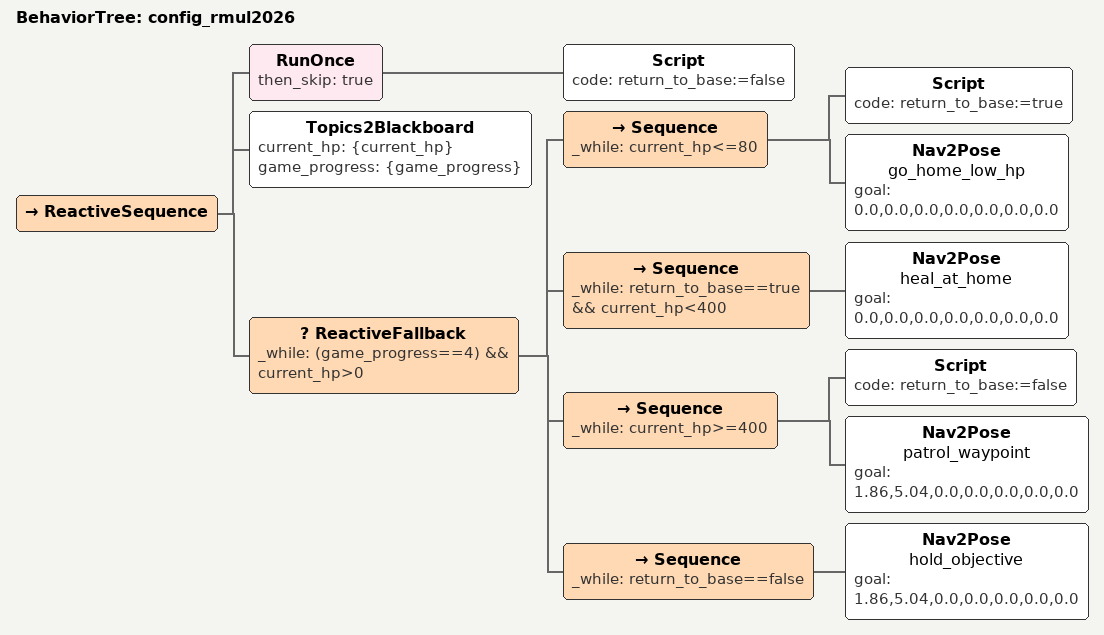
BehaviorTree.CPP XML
<?xml version="1.0" encoding="UTF-8"?>
<!-- game_progress: 3 倒计时 4 对战；仅写 ==4 时倒计时阶段整棵 ReactiveFallback 会被 _while 跳过、永不发导航 -->
<!-- 逻辑：满血(400)去目标点；仅血量<=80(1/5)时标记回家；回家回血至400前持续导航至补给位；满血清标记再去目标点 -->
<!-- HOME / 目标点坐标请按场地改 -->
<root BTCPP_format="4">
  <BehaviorTree ID="config_rmul2026">
    <ReactiveSequence>
      <RunOnce then_skip="true">
        <Script code="return_to_base:=false"/>
      </RunOnce>
      <Topics2Blackboard current_hp="{current_hp}"
                         game_progress="{game_progress}"/>
      <ReactiveFallback _while="(game_progress==4) &amp;&amp; current_hp&gt;0">
        <!-- 1. 临界低血量：标记需回家并发导航回家 -->
        <Sequence _while="current_hp&lt;=80">
          <Script code="return_to_base:=true"/>
          <Nav2Pose name="go_home_low_hp"
                    goal="0.0,0.0,0.0,0.0,0.0,0.0,0.0"/>
        </Sequence>
        <!-- 2. 已决定回家且未满血：继续导航至家（回血至400） -->
        <Sequence _while="return_to_base==true &amp;&amp; current_hp&lt;400">
          <Nav2Pose name="heal_at_home"
                    goal="0.0,0.0,0.0,0.0,0.0,0.0,0.0"/>
        </Sequence>
        <!-- 3. 满血：清除回家标记，去占领点 -->
        <Sequence _while="current_hp&gt;=400">
          <Script code="return_to_base:=false"/>
          <Nav2Pose name="patrol_waypoint"
                    goal="1.86,5.04,0.0,0.0,0.0,0.0,0.0"/>
        </Sequence>
        <!-- 4. 非撤退模式下的中等血量：继续在目标点作战（不会因未撤退还剩血而误回家） -->
        <Sequence _while="return_to_base==false">
          <Nav2Pose name="hold_objective"
                    goal="1.86,5.04,0.0,0.0,0.0,0.0,0.0"/>
        </Sequence>
      </ReactiveFallback>
    </ReactiveSequence>
  </BehaviorTree>

</root>
